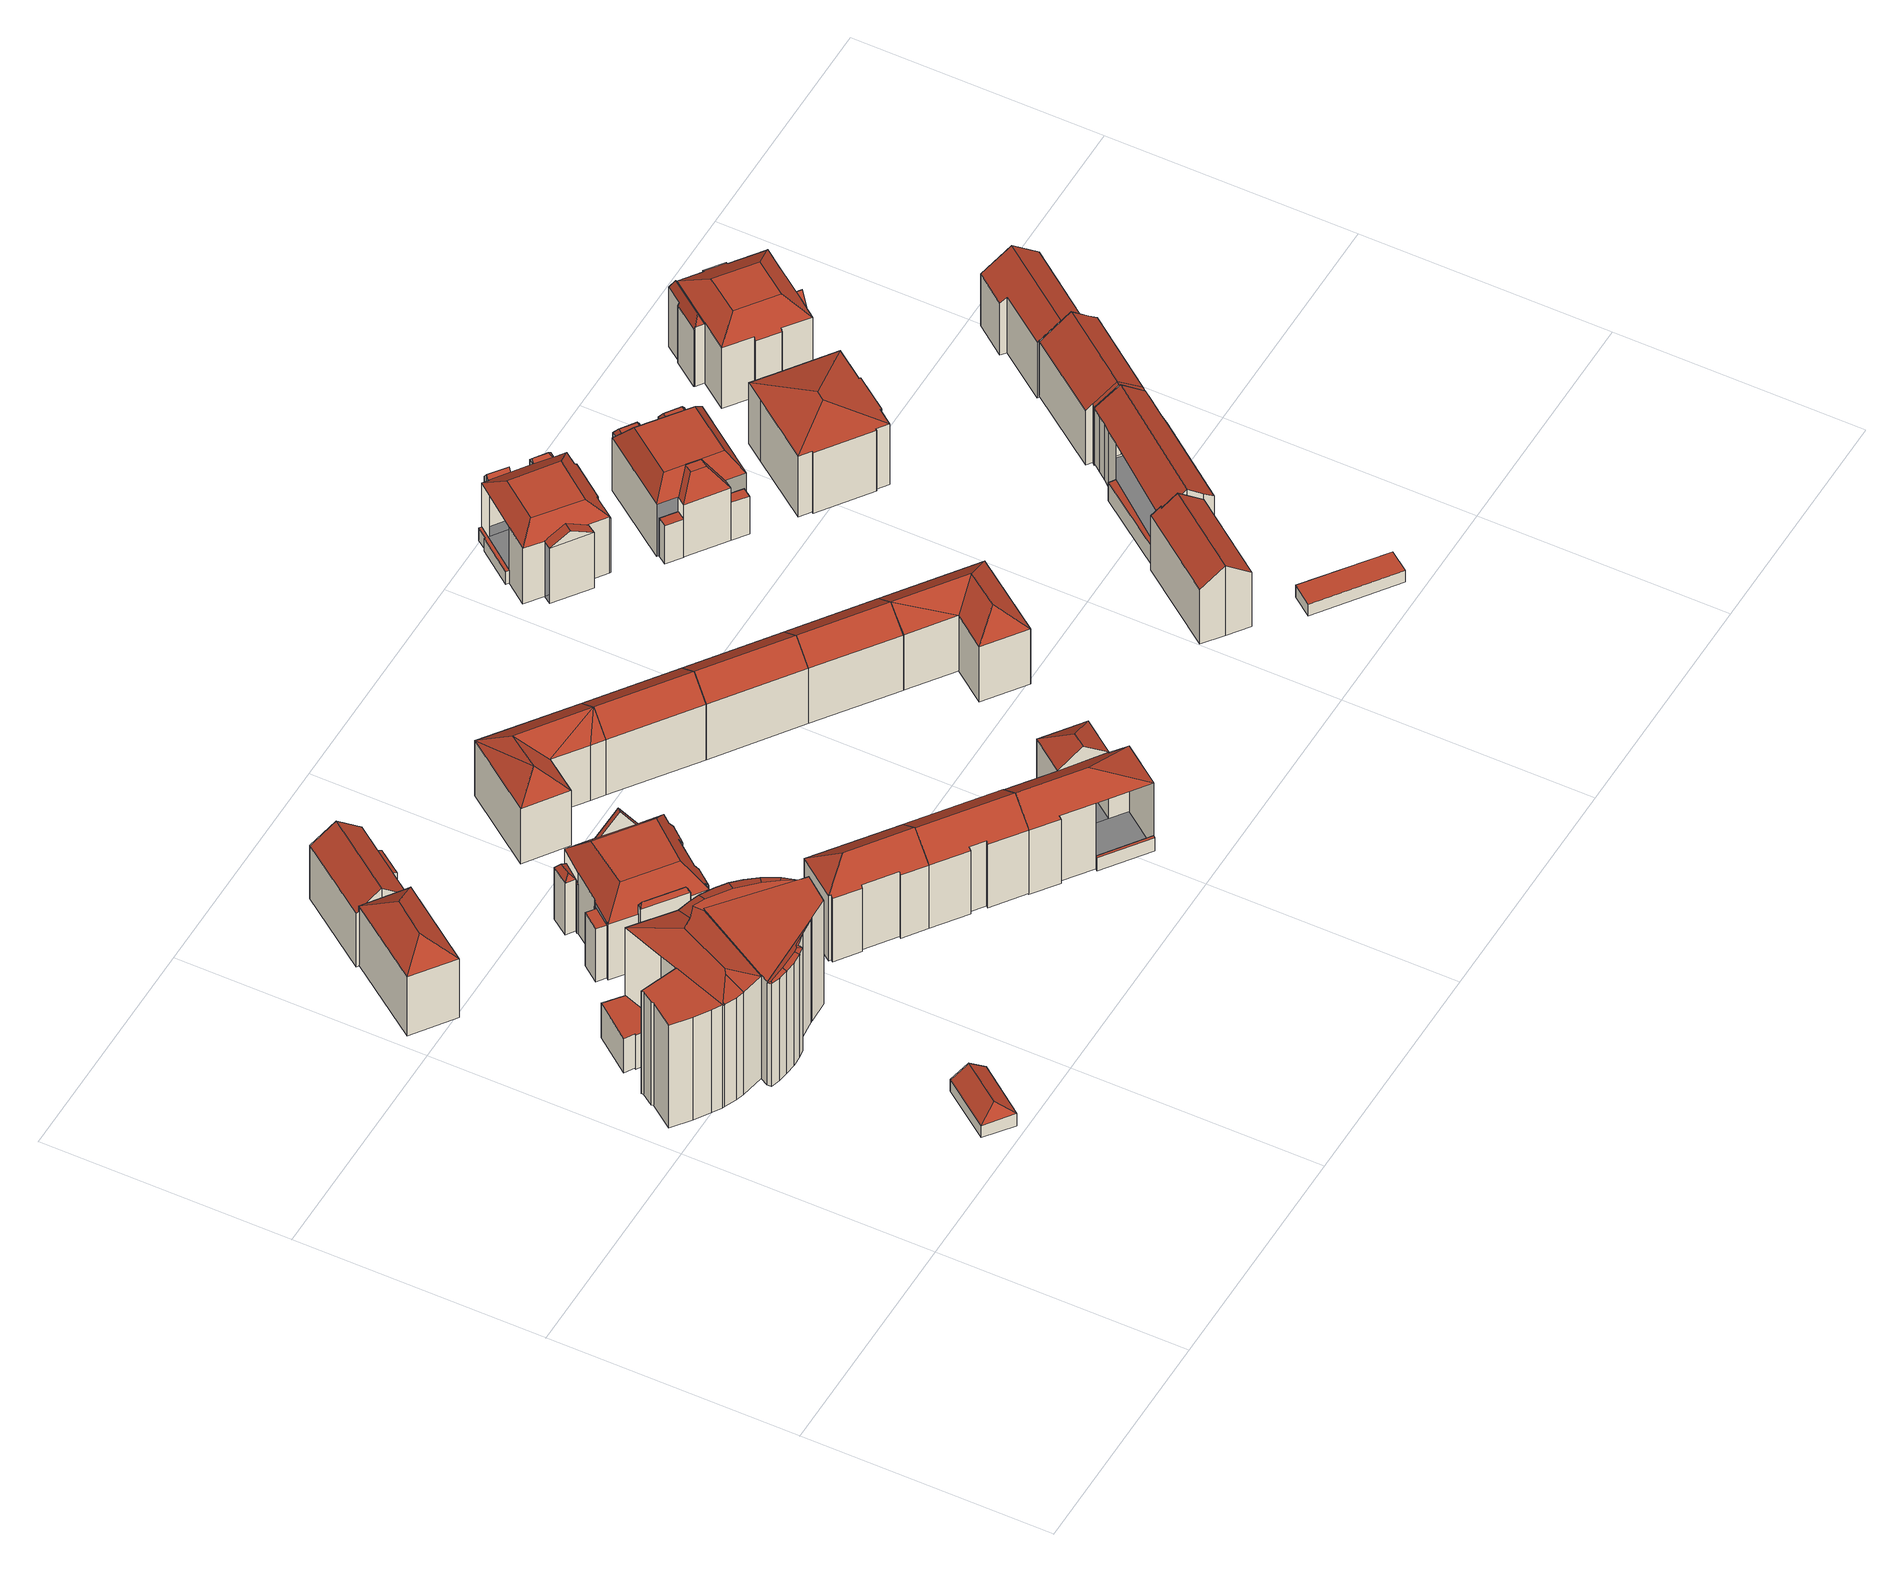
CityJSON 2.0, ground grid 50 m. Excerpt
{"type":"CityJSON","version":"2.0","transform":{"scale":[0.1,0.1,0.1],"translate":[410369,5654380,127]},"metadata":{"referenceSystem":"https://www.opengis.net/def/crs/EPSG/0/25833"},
"CityObjects":{
"building1":{"type":"Building","attributes":{"Dachtyp_tdc":"tdcHipAndGableRoof","Gemeindeschluessel":14612000,"Dachneigung":34.88,"QualitaetDacherkennung":60,"Geometrietyp2DReferenz":"3000","measuredHeight":5.39,"function":"31001_9998","roofType":"5000"},"geometry":[{"type":"Solid","lod":"2","boundaries":[[[[0,1,2,3]],[[1,4,5,2]],[[4,6,7,5]],[[6,0,3,7]],[[4,1,8]],[[0,6,9]],[[1,0,9,8]],[[6,4,8,9]],[[3,2,5,7]]]],"semantics":{"surfaces":[{"type":"WallSurface"},{"type":"RoofSurface"},{"type":"GroundSurface"}],"values":[[0,0,0,0,1,0,1,1,2]]}}]},
"building2":{"type":"Building","attributes":{"Gemeindeschluessel":14612000,"Geometrietyp2DReferenz":"3000","function":"31001_9998","roofType":"9999"},"children":["building2-1","building2-2","building2-3","building2-4","building2-5"]},
"building2-1":{"type":"BuildingPart","attributes":{"Dachtyp_tdc":"tdcPolyFlatRoof","Dachneigung":0,"QualitaetDacherkennung":77,"Geometrietyp2DReferenz":"3000","measuredHeight":8.55,"roofType":"1000"},"parents":["building2"],"geometry":[{"type":"MultiSurface","lod":"2","boundaries":[[[10,11,12,13]],[[14,15,16,17]],[[15,18,19,16]],[[18,20,21,19]],[[20,10,13,21]],[[20,18,15,14,11,10]],[[13,12,17,16,19,21]]],"semantics":{"surfaces":[{"type":"WallSurface"},{"type":"RoofSurface"},{"type":"GroundSurface"}],"values":[0,0,0,0,0,1,2]}}]},
"building2-2":{"type":"BuildingPart","attributes":{"Dachtyp_tdc":"tdcFreeFormRoof","Dachneigung":21.06,"QualitaetDacherkennung":38,"Geometrietyp2DReferenz":"3000","measuredHeight":26.1,"roofType":"5000"},"parents":["building2"],"geometry":[{"type":"MultiSurface","lod":"2","boundaries":[[[22,23,24,25]],[[23,26,27,24]],[[26,28,29,27]],[[28,30,31,29]],[[30,32,33,31]],[[32,34,35,33]],[[34,36,37,35]],[[36,38,39,37]],[[40,41,42,43]],[[41,22,25,42]],[[38,36,44]],[[36,34,32,45,44]],[[32,30,28,46,45]],[[28,26,47,46]],[[26,23,48,47]],[[23,22,41,48]],[[41,40,38,44,45,46,47,48]],[[25,24,27,29,31,33,35,37,39,43,42]]],"semantics":{"surfaces":[{"type":"WallSurface"},{"type":"RoofSurface"},{"type":"GroundSurface"}],"values":[0,0,0,0,0,0,0,0,0,0,1,1,1,1,1,1,1,2]}}]},
"building2-3":{"type":"BuildingPart","attributes":{"Dachtyp_tdc":"tdcFreeFormRoof","Dachneigung":18.11,"QualitaetDacherkennung":10,"Geometrietyp2DReferenz":"3000","measuredHeight":27.66,"roofType":"5000"},"parents":["building2"],"geometry":[{"type":"MultiSurface","lod":"2","boundaries":[[[49,50,51,52]],[[50,53,54,51]],[[53,55,56,54]],[[57,58,14,17,59]],[[60,61,62,12,11]],[[61,63,64,62]],[[63,65,66,64]],[[65,67,68,66]],[[67,69,70,68]],[[69,71,72,70]],[[71,73,74,72]],[[73,75,76,74]],[[75,77,78,76]],[[79,80,81,82]],[[80,49,52,81]],[[83,77,84,85,86,87,88]],[[77,75,84]],[[75,73,85,84]],[[73,71,69,86,85]],[[69,67,65,87,86]],[[65,63,61,89,88,87]],[[61,60,90,89]],[[60,58,57,55,91,92,93,90]],[[55,53,50,91]],[[50,49,80,92,91]],[[80,79,93,92]],[[79,83,88,89,90,93]],[[52,51,54,56,59,17,12,62,64,66,68,70,72,74,76,78,94,82,81]]],"semantics":{"surfaces":[{"type":"WallSurface"},{"type":"RoofSurface"},{"type":"GroundSurface"}],"values":[0,0,0,0,0,0,0,0,0,0,0,0,0,0,0,1,1,1,1,1,1,1,1,1,1,1,1,2]}}]},
"building2-4":{"type":"BuildingPart","attributes":{"Dachtyp_tdc":"tdcPolyFlatRoof","Dachneigung":0,"QualitaetDacherkennung":46,"Geometrietyp2DReferenz":"3000","measuredHeight":26.02,"roofType":"1000"},"parents":["building2"],"geometry":[{"type":"MultiSurface","lod":"2","boundaries":[[[95,96,97,98]],[[96,99,40,43,97]],[[100,101,79,82,39,38]],[[102,103,104,78,77]],[[98,97,43,39,82,94,78,104]],[[103,95,98,104]],[[103,102,105,101,100,99,96,95]]],"semantics":{"surfaces":[{"type":"WallSurface"},{"type":"GroundSurface"},{"type":"RoofSurface"}],"values":[0,0,0,0,1,0,2]}}]},
"building2-5":{"type":"BuildingPart","attributes":{"Dachtyp_tdc":"tdcPolyFlatRoof","Dachneigung":0,"QualitaetDacherkennung":44,"Geometrietyp2DReferenz":"3000","measuredHeight":25.89,"roofType":"1000"},"parents":["building2"],"geometry":[{"type":"MultiSurface","lod":"2","boundaries":[[[106,107,108,54,53]],[[107,109,110,108]],[[109,111,112,110]],[[111,113,114,112]],[[113,115,116,114]],[[115,117,118,116]],[[117,119,120,118]],[[119,121,57,59,120]],[[119,117,115,113,111,109,107,106,121]],[[59,56,54,108,110,112,114,116,118,120]]],"semantics":{"surfaces":[{"type":"WallSurface"},{"type":"RoofSurface"},{"type":"GroundSurface"}],"values":[0,0,0,0,0,0,0,0,1,2]}}]},
"building3":{"type":"Building","attributes":{"Dachtyp_tdc":"tdcHipRoof","Gemeindeschluessel":14612000,"Dachneigung":37.72,"QualitaetDacherkennung":83,"Geometrietyp2DReferenz":"3000","measuredHeight":18.64,"function":"31001_9998","roofType":"3200"},"geometry":[{"type":"Solid","lod":"2","boundaries":[[[[122,123,124,125]],[[123,126,127,124]],[[126,128,129,127]],[[128,130,131,129]],[[130,132,133,131]],[[132,122,125,133]],[[132,130,128,134]],[[123,122,135]],[[128,126,123,135,134]],[[122,132,134,135]],[[125,124,127,129,131,133]]]],"semantics":{"surfaces":[{"type":"WallSurface"},{"type":"RoofSurface"},{"type":"GroundSurface"}],"values":[[0,0,0,0,0,0,1,1,1,1,2]]}}]},
"building4":{"type":"Building","attributes":{"Gemeindeschluessel":14612000,"Geometrietyp2DReferenz":"3000","function":"31001_9998","roofType":"9999"},"children":["building4-1","building4-2"]},
"building4-1":{"type":"BuildingPart","attributes":{"Dachtyp_tdc":"tdcGableRoof","Dachneigung":37.63,"QualitaetDacherkennung":88,"Geometrietyp2DReferenz":"3000","measuredHeight":17.3,"roofType":"3100"},"parents":["building4"],"geometry":[{"type":"MultiSurface","lod":"2","boundaries":[[[136,137,138,139]],[[137,140,141,138]],[[140,142,143,141]],[[142,144,145,143]],[[144,146,147,145]],[[146,148,149,147]],[[148,150,151,149]],[[146,144,142,140,137,136]],[[136,152,153,150,148,146]],[[154,155,139,138,141,143,145,147,149,151]],[[153,152,155,154]],[[152,136,139,155]]],"semantics":{"surfaces":[{"type":"WallSurface"},{"type":"RoofSurface"},{"type":"GroundSurface"}],"values":[0,0,0,0,0,0,0,1,1,2,0,0]}}]},
"building4-2":{"type":"BuildingPart","attributes":{"Dachtyp_tdc":"tdcPolyFlatRoof","Dachneigung":31.37,"QualitaetDacherkennung":40,"Geometrietyp2DReferenz":"3000","measuredHeight":13.55,"roofType":"2100"},"parents":["building4"],"geometry":[{"type":"MultiSurface","lod":"2","boundaries":[[[156,153,154,157]],[[150,158,159,151]],[[158,156,157,159]],[[158,150,153,156]],[[157,154,151,159]]],"semantics":{"surfaces":[{"type":"WallSurface"},{"type":"RoofSurface"},{"type":"GroundSurface"}],"values":[0,0,0,1,2]}}]},
"building5":{"type":"Building","attributes":{"Dachtyp_tdc":"tdcFreeFormRoof","Gemeindeschluessel":14612000,"Dachneigung":10.08,"QualitaetDacherkennung":24,"Geometrietyp2DReferenz":"3000","measuredHeight":4.26,"function":"31001_9998","roofType":"5000"},"geometry":[{"type":"Solid","lod":"2","boundaries":[[[[160,161,162,163]],[[161,164,165,162]],[[164,166,167,165]],[[166,168,169,167]],[[168,170,171,169]],[[170,172,173,171]],[[174,175,176,177,178,179,180,181,182,172,170,168,166,164,161,160]],[[178,183,184,185,186,187,188,189,190,191,192,193,194,179]],[[194,180,179]],[[177,183,178]],[[173,195,196,197,198,199,200,201,202,203,204,205,206,207,208,209,210,211,212,213,163,162,165,167,169,171]],[[172,182,195,173]],[[182,181,196,195]],[[181,180,197,196]],[[180,194,198,197]],[[194,193,199,198]],[[193,192,200,199]],[[192,191,201,200]],[[191,190,202,201]],[[190,189,203,202]],[[189,188,204,203]],[[188,187,205,204]],[[187,186,206,205]],[[186,185,207,206]],[[185,184,208,207]],[[184,183,209,208]],[[183,177,210,209]],[[177,176,211,210]],[[176,175,212,211]],[[175,174,213,212]],[[174,160,163,213]]]],"semantics":{"surfaces":[{"type":"WallSurface"},{"type":"RoofSurface"},{"type":"GroundSurface"}],"values":[[0,0,0,0,0,0,1,1,0,0,2,0,0,0,0,0,0,0,0,0,0,0,0,0,0,0,0,0,0,0,0]]}}]},
"building6":{"type":"Building","attributes":{"Gemeindeschluessel":14612000,"Geometrietyp2DReferenz":"3000","function":"31001_9998","roofType":"9999"},"children":["building6-1","building6-2","building6-3","building6-4","building6-5"]},
"building6-1":{"type":"BuildingPart","attributes":{"Dachtyp_tdc":"tdcFreeFormRoof","Dachneigung":47.58,"QualitaetDacherkennung":14,"Geometrietyp2DReferenz":"3000","measuredHeight":14.13,"roofType":"5000"},"parents":["building6"],"geometry":[{"type":"MultiSurface","lod":"2","boundaries":[[[214,215,216,217]],[[215,218,219,216]],[[218,220,221,219]],[[220,222,223,221]],[[222,224,225,223]],[[224,226,227,225]],[[228,214,217,229]],[[222,220,230]],[[231,226,224,222]],[[220,218,232,230]],[[218,215,232]],[[215,214,228,233]],[[215,233,231,222,230,232]],[[217,216,219,221,223,225,227,234,235,229]]],"semantics":{"surfaces":[{"type":"WallSurface"},{"type":"RoofSurface"},{"type":"GroundSurface"}],"values":[0,0,0,0,0,0,0,1,1,1,1,1,1,2]}}]},
"building6-2":{"type":"BuildingPart","attributes":{"Dachtyp_tdc":"tdcCutTentRoof","Dachneigung":0.814,"QualitaetDacherkennung":35,"Geometrietyp2DReferenz":"3000","measuredHeight":19.84,"roofType":"9999"},"parents":["building6"],"geometry":[{"type":"MultiSurface","lod":"2","boundaries":[[[236,237,238,239,240]],[[237,241,228,229,238]],[[242,243,244,245,227,226]],[[246,247,248,249,250]],[[247,251,252,248]],[[251,253,254,252]],[[253,255,256,254]],[[255,257,258,256]],[[257,259,260,258]],[[259,261,262,260]],[[261,263,264,262]],[[263,265,266,264]],[[265,267,268,266]],[[267,269,270,268]],[[271,272,273,274]],[[272,275,276,273]],[[275,277,276]],[[247,246,278,279,243,242,280,281]],[[267,265,263,261,259,257,255,253,251,247,281,282]],[[272,271,269,267,282,283]],[[242,241,237,236,275,272,283,280]],[[283,282,281,280]],[[239,238,229,235,234,227,245,249,248,252,254,256,258,260,262,264,266,268,270,274,273,276]]],"semantics":{"surfaces":[{"type":"WallSurface"},{"type":"RoofSurface"},{"type":"GroundSurface"}],"values":[0,0,0,0,0,0,0,0,0,0,0,0,0,0,0,0,0,1,1,1,1,1,2]}}]},
"building6-3":{"type":"BuildingPart","attributes":{"Dachtyp_tdc":"tdcFreeFormRoof","Dachneigung":62.95,"QualitaetDacherkennung":16,"Geometrietyp2DReferenz":"3000","measuredHeight":17.43,"roofType":"5000"},"parents":["building6"],"geometry":[{"type":"MultiSurface","lod":"2","boundaries":[[[284,285,286,270,269]],[[285,287,288,286]],[[287,289,271,274,288]],[[290,289,287]],[[291,290,287,285]],[[291,285,284]],[[290,291,284,289]],[[270,286,288,274]]],"semantics":{"surfaces":[{"type":"WallSurface"},{"type":"RoofSurface"},{"type":"GroundSurface"}],"values":[0,0,0,1,1,1,1,2]}}]},
"building6-4":{"type":"BuildingPart","attributes":{"Dachtyp_tdc":"tdcGableRoof","Dachneigung":50.86,"QualitaetDacherkennung":21,"Geometrietyp2DReferenz":"3000","measuredHeight":20.37,"roofType":"3100"},"parents":["building6"],"geometry":[{"type":"MultiSurface","lod":"2","boundaries":[[[244,292,293,245]],[[292,294,295,293]],[[294,250,249,295]],[[294,292,296]],[[292,244,279,297,296]],[[250,294,296,297,278]],[[245,293,295,249]]],"semantics":{"surfaces":[{"type":"WallSurface"},{"type":"RoofSurface"},{"type":"GroundSurface"}],"values":[0,0,0,0,1,1,2]}}]},
"building6-5":{"type":"BuildingPart","attributes":{"Dachtyp_tdc":"tdcPolyFlatRoof","Dachneigung":0,"QualitaetDacherkennung":19,"Geometrietyp2DReferenz":"3000","measuredHeight":13.32,"roofType":"1000"},"parents":["building6"],"geometry":[{"type":"MultiSurface","lod":"2","boundaries":[[[298,240,239,299]],[[277,300,301,276]],[[300,302,303,301]],[[300,277,240,298,304,302]],[[303,305,299,239,276,301]],[[302,304,305,303]],[[304,298,299,305]]],"semantics":{"surfaces":[{"type":"WallSurface"},{"type":"RoofSurface"},{"type":"GroundSurface"}],"values":[0,0,0,1,2,0,0]}}]},
"building7":{"type":"Building","attributes":{"Dachtyp_tdc":"tdcHipAndGableRoof","Gemeindeschluessel":14612000,"Dachneigung":37.41,"QualitaetDacherkennung":85,"Geometrietyp2DReferenz":"3000","measuredHeight":20.22,"function":"31001_9998","roofType":"5000"},"geometry":[{"type":"Solid","lod":"2","boundaries":[[[[306,307,308,309]],[[307,310,311,308]],[[312,306,309,313]],[[314,315,316]],[[315,317,318,319,320,321,322,310,307,306,316]],[[306,312,323,314,316]],[[309,308,311,324,325,326,327,328,329,330,331,332,313]],[[321,320,326,325]],[[320,319,327,326]],[[319,318,328,327]],[[318,317,329,328]],[[317,315,330,329]],[[315,314,331,330]],[[314,323,332,331]],[[323,312,313,332]],[[310,322,324,311]],[[322,321,325,324]]]],"semantics":{"surfaces":[{"type":"WallSurface"},{"type":"RoofSurface"},{"type":"GroundSurface"}],"values":[[0,0,0,1,1,1,2,0,0,0,0,0,0,0,0,0,0]]}}]},
"building8":{"type":"Building","attributes":{"Gemeindeschluessel":14612000,"Geometrietyp2DReferenz":"3000","function":"31001_9998","roofType":"9999"},"children":["building8-1","building8-2"]},
"building8-1":{"type":"BuildingPart","attributes":{"Dachtyp_tdc":"tdcGableRoof","Dachneigung":37.98,"QualitaetDacherkennung":86,"Geometrietyp2DReferenz":"3000","measuredHeight":20.25,"roofType":"3100"},"parents":["building8"],"geometry":[{"type":"MultiSurface","lod":"2","boundaries":[[[333,334,335,336]],[[334,337,338,335]],[[337,339,340,338]],[[339,310,311,340]],[[310,307,308,311]],[[307,341,342,308]],[[341,312,313,342]],[[312,343,313]],[[344,345,346,347,348]],[[345,344,347,346]],[[344,349,350,347]],[[349,351,352,350]],[[351,353,354,352]],[[353,333,336,354]],[[349,344,345,344,312,341]],[[341,307,310,339,337,334,333,353,351,349]],[[336,335,338,340,311,308,342,313,347,346,347,350,352,354]]],"semantics":{"surfaces":[{"type":"WallSurface"},{"type":"RoofSurface"},{"type":"GroundSurface"}],"values":[0,0,0,0,0,0,0,0,0,0,0,0,0,0,1,1,2]}}]},
"building8-2":{"type":"BuildingPart","attributes":{"Dachtyp_tdc":"tdcPolyFlatRoof","Dachneigung":0,"QualitaetDacherkennung":54,"Geometrietyp2DReferenz":"3000","measuredHeight":3.07,"roofType":"1000"},"parents":["building8"],"geometry":[{"type":"MultiSurface","lod":"2","boundaries":[[[355,356,357,358]],[[356,359,346,357]],[[359,348,347,346]],[[343,360,332,313]],[[360,361,362,332]],[[361,355,358,362]],[[361,360,343,348,359,356,355]],[[358,357,346,347,313,332,362]]],"semantics":{"surfaces":[{"type":"WallSurface"},{"type":"RoofSurface"},{"type":"GroundSurface"}],"values":[0,0,0,0,0,0,1,2]}}]},
"building9":{"type":"Building","attributes":{"Dachtyp_tdc":"tdcFreeFormRoof","Gemeindeschluessel":14612000,"Dachneigung":37.28,"QualitaetDacherkennung":86,"Geometrietyp2DReferenz":"3000","measuredHeight":17.65,"function":"31001_9998","roofType":"5000"},"geometry":[{"type":"Solid","lod":"2","boundaries":[[[[363,364,365,366]],[[364,367,368,365]],[[367,369,370,368]],[[369,371,372,370]],[[371,373,374,372]],[[373,375,376,374]],[[375,363,366,376]],[[377,373,371]],[[377,375,373]],[[375,377,378]],[[377,371,369]],[[378,377,369,367]],[[378,379,363,375]],[[366,365,368,370,372,374,376]],[[367,379,378]],[[379,367,364]],[[379,364,363]]]],"semantics":{"surfaces":[{"type":"WallSurface"},{"type":"RoofSurface"},{"type":"GroundSurface"}],"values":[[0,0,0,0,0,0,0,1,1,1,0,1,1,2,1,1,1]]}}]},
"building10":{"type":"Building","attributes":{"Gemeindeschluessel":14612000,"Geometrietyp2DReferenz":"3000","function":"31001_9998","roofType":"9999"},"children":["building10-1","building10-2","building10-3"]},
"building10-1":{"type":"BuildingPart","attributes":{"Dachtyp_tdc":"tdcHipAndGableRoof","Dachneigung":36.89,"QualitaetDacherkennung":83,"Geometrietyp2DReferenz":"3000","measuredHeight":20.36,"roofType":"5000"},"parents":["building10"],"geometry":[{"type":"MultiSurface","lod":"2","boundaries":[[[380,381,382,383]],[[380,384,385,381]],[[384,386,387,388,385]],[[384,380,389]],[[383,386,390]],[[380,383,390,389]],[[386,384,389,390]],[[382,381,385,388]]],"semantics":{"surfaces":[{"type":"WallSurface"},{"type":"RoofSurface"},{"type":"GroundSurface"}],"values":[0,0,0,1,0,1,1,2]}}]},
"building10-2":{"type":"BuildingPart","attributes":{"Dachtyp_tdc":"tdcHipAndGableRoof","Dachneigung":37.77,"QualitaetDacherkennung":60,"Geometrietyp2DReferenz":"3000","measuredHeight":20.46,"roofType":"5000"},"parents":["building10"],"geometry":[{"type":"MultiSurface","lod":"2","boundaries":[[[391,353,392,393]],[[353,351,394,392]],[[351,395,396,394]],[[395,344,397,396]],[[344,398,399,397]],[[398,383,382,399]],[[387,400,401,388]],[[400,402,403,404,401]],[[405,406,407,408,409]],[[406,391,393,407]],[[402,400,410]],[[400,387,383,398,344,395,410]],[[393,392,394,396,397,399,382,388,401,404,408,407]],[[395,351,353,391,406,405,402,410]]],"semantics":{"surfaces":[{"type":"WallSurface"},{"type":"RoofSurface"},{"type":"GroundSurface"}],"values":[0,0,0,0,0,0,0,0,0,0,1,1,2,1]}}]},
"building10-3":{"type":"BuildingPart","attributes":{"Dachtyp_tdc":"tdcPolyFlatRoof","Dachneigung":0,"QualitaetDacherkennung":0,"Geometrietyp2DReferenz":"3000","measuredHeight":3.29,"roofType":"9999"},"parents":["building10"],"geometry":[{"type":"MultiSurface","lod":"2","boundaries":[[[409,411,412,403]],[[403,412,413,404]],[[412,411,414,413]],[[411,409,408,414]],[[404,413,414,408]],[[404,408,409,403]]],"semantics":{"surfaces":[{"type":"RoofSurface"},{"type":"WallSurface"},{"type":"GroundSurface"},{"type":"ClosureSurface","isClosure":"1","QuelleClosure":"LoD1Solid"}],"values":[0,1,1,1,2,3]}}]},
"building11":{"type":"Building","attributes":{"Dachtyp_tdc":"tdcGableRoof","Gemeindeschluessel":14612000,"Dachneigung":37.36,"QualitaetDacherkennung":83,"Geometrietyp2DReferenz":"3000","measuredHeight":17.67,"function":"31001_9998","roofType":"3100"},"geometry":[{"type":"Solid","lod":"2","boundaries":[[[[369,415,416,370]],[[415,417,418,416]],[[417,371,372,418]],[[371,369,370,372]],[[417,415,419]],[[369,371,377]],[[415,369,377,419]],[[371,417,419,377]],[[370,416,418,372]]]],"semantics":{"surfaces":[{"type":"WallSurface"},{"type":"RoofSurface"},{"type":"GroundSurface"}],"values":[[0,0,0,0,0,0,1,1,2]]}}]},
"building12":{"type":"Building","attributes":{"Dachtyp_tdc":"tdcGableRoof","Gemeindeschluessel":14612000,"Dachneigung":37.26,"QualitaetDacherkennung":85,"Geometrietyp2DReferenz":"3000","measuredHeight":17.67,"function":"31001_9998","roofType":"3100"},"geometry":[{"type":"Solid","lod":"2","boundaries":[[[[415,420,421,416]],[[420,422,423,421]],[[422,417,418,423]],[[417,415,416,418]],[[422,420,424]],[[415,417,419]],[[420,415,419,424]],[[417,422,424,419]],[[416,421,423,418]]]],"semantics":{"surfaces":[{"type":"WallSurface"},{"type":"RoofSurface"},{"type":"GroundSurface"}],"values":[[0,0,0,0,0,0,1,1,2]]}}]},
"building13":{"type":"Building","attributes":{"Dachtyp_tdc":"tdcGableRoof","Gemeindeschluessel":14612000,"Dachneigung":37.33,"QualitaetDacherkennung":88,"Geometrietyp2DReferenz":"3000","measuredHeight":17.63,"function":"31001_9998","roofType":"3100"},"geometry":[{"type":"Solid","lod":"2","boundaries":[[[[420,425,426,421]],[[425,427,428,426]],[[427,422,423,428]],[[422,420,421,423]],[[427,425,429]],[[420,422,424]],[[425,420,424,429]],[[422,427,429,424]],[[421,426,428,423]]]],"semantics":{"surfaces":[{"type":"WallSurface"},{"type":"RoofSurface"},{"type":"GroundSurface"}],"values":[[0,0,0,0,0,0,1,1,2]]}}]},
"building14":{"type":"Building","attributes":{"Dachtyp_tdc":"tdcFreeFormRoof","Gemeindeschluessel":14612000,"Dachneigung":37.17,"QualitaetDacherkennung":87,"Geometrietyp2DReferenz":"3000","measuredHeight":17.66,"function":"31001_9998","roofType":"5000"},"geometry":[{"type":"Solid","lod":"2","boundaries":[[[[430,431,432,433]],[[431,434,435,432]],[[434,427,428,435]],[[427,425,426,428]],[[425,436,437,426]],[[436,438,439,437]],[[438,430,433,439]],[[440,441,438,436]],[[429,442,440,436,425]],[[429,425,427]],[[429,431,442]],[[429,434,431]],[[434,429,427]],[[441,440,442,431,430]],[[441,430,438]],[[433,432,435,428,426,437,439]]]],"semantics":{"surfaces":[{"type":"WallSurface"},{"type":"RoofSurface"},{"type":"GroundSurface"}],"values":[[0,0,0,0,0,0,0,1,1,0,1,1,1,1,1,2]]}}]},
"building15":{"type":"Building","attributes":{"Gemeindeschluessel":14612000,"Geometrietyp2DReferenz":"3000","function":"31001_9998","roofType":"9999"},"children":["building15-1","building15-2","building15-3","building15-4","building15-5"]},
"building15-1":{"type":"BuildingPart","attributes":{"Dachtyp_tdc":"tdcFreeFormRoof","Dachneigung":51.34,"QualitaetDacherkennung":10,"Geometrietyp2DReferenz":"3000","measuredHeight":14.59,"roofType":"5000"},"parents":["building15"],"geometry":[{"type":"MultiSurface","lod":"2","boundaries":[[[443,444,445,446]],[[444,447,448,445]],[[447,449,450,448]],[[451,449,447]],[[452,451,447,444]],[[452,444,443]],[[451,452,443,449]],[[446,445,448,450]]],"semantics":{"surfaces":[{"type":"WallSurface"},{"type":"RoofSurface"},{"type":"GroundSurface"}],"values":[0,0,0,1,1,0,1,2]}}]},
"building15-2":{"type":"BuildingPart","attributes":{"Dachtyp_tdc":"tdcPolyFlatRoof","Dachneigung":0,"QualitaetDacherkennung":0,"Geometrietyp2DReferenz":"3000","measuredHeight":3.07,"roofType":"9999"},"parents":["building15"],"geometry":[{"type":"MultiSurface","lod":"2","boundaries":[[[453,454,455,456,457,458]],[[458,457,459,460]],[[457,456,461,459]],[[456,455,462,461]],[[455,454,463,462]],[[453,458,460,464]],[[460,459,461,462,463,464]],[[464,463,454,453]]],"semantics":{"surfaces":[{"type":"RoofSurface"},{"type":"WallSurface"},{"type":"GroundSurface"},{"type":"ClosureSurface","isClosure":"1","QuelleClosure":"LoD1Solid"}],"values":[0,1,1,1,1,1,2,3]}}]},
"building15-3":{"type":"BuildingPart","attributes":{"Dachtyp_tdc":"tdcFreeFormRoof","Dachneigung":54.46,"QualitaetDacherkennung":13,"Geometrietyp2DReferenz":"3000","measuredHeight":14.56,"roofType":"5000"},"parents":["building15"],"geometry":[{"type":"MultiSurface","lod":"2","boundaries":[[[465,466,467,468]],[[466,469,470,467]],[[469,471,472,470]],[[471,473,474,472]],[[473,475,476,474]],[[475,477,446,476]],[[473,471,469,466]],[[466,465,477,475,473]],[[468,467,470,472,474,476,446]]],"semantics":{"surfaces":[{"type":"WallSurface"},{"type":"RoofSurface"},{"type":"GroundSurface"}],"values":[0,0,0,0,0,0,1,1,2]}}]},
"building15-4":{"type":"BuildingPart","attributes":{"Dachtyp_tdc":"tdcCutTentRoof","Dachneigung":0.566,"QualitaetDacherkennung":48,"Geometrietyp2DReferenz":"3000","measuredHeight":17.01,"roofType":"9999"},"parents":["building15"],"geometry":[{"type":"MultiSurface","lod":"2","boundaries":[[[478,479,480,481]],[[478,482,453,464,479]],[[483,463,454]],[[483,484,468,463]],[[484,465,468]],[[485,450,449]],[[485,486,487,450]],[[486,488,489,487]],[[488,490,491,489]],[[490,492,493,491]],[[492,494,495,493]],[[494,496,497,495]],[[496,498,499,497]],[[498,500,501,499]],[[500,502,501]],[[483,482,478,503,504]],[[486,485,505,484,483,504,506]],[[498,496,494,492,490,488,486,506,507]],[[478,481,508,509,510,500,498,507,503]],[[507,506,504,503]],[[511,480,479,464,463,468,446,450,487,489,491,493,495,497,499,501]]],"semantics":{"surfaces":[{"type":"WallSurface"},{"type":"RoofSurface"},{"type":"GroundSurface"}],"values":[0,0,0,0,0,0,0,0,0,0,0,0,0,0,0,1,1,1,1,1,2]}}]},
"building15-5":{"type":"BuildingPart","attributes":{"Dachtyp_tdc":"tdcGableRoof","Dachneigung":29.34,"QualitaetDacherkennung":16,"Geometrietyp2DReferenz":"3000","measuredHeight":16.49,"roofType":"3100"},"parents":["building15"],"geometry":[{"type":"MultiSurface","lod":"2","boundaries":[[[502,512,513,501]],[[512,514,515,513]],[[514,512,516]],[[512,502,510,517,516]],[[518,481,514,516,517,509]],[[501,513,515,480,511]]],"semantics":{"surfaces":[{"type":"WallSurface"},{"type":"RoofSurface"},{"type":"GroundSurface"}],"values":[0,0,0,1,1,2]}}]},
"building16":{"type":"Building","attributes":{"Dachtyp_tdc":"tdcGableRoof","Gemeindeschluessel":14612000,"Dachneigung":37.25,"QualitaetDacherkennung":86,"Geometrietyp2DReferenz":"3000","measuredHeight":17.51,"function":"31001_9998","roofType":"3100"},"geometry":[{"type":"Solid","lod":"2","boundaries":[[[[519,520,521,522]],[[520,523,524,521]],[[523,525,526,524]],[[525,527,528,526]],[[527,529,530,528]],[[529,531,532,530]],[[531,533,534,532]],[[533,535,536,534]],[[535,519,522,536]],[[531,529,527,525]],[[525,523,520,519,535,533,531]],[[522,521,524,526,528,530,532,534,536]]]],"semantics":{"surfaces":[{"type":"WallSurface"},{"type":"RoofSurface"},{"type":"GroundSurface"}],"values":[[0,0,0,0,0,0,0,0,0,1,1,2]]}}]},
"building17":{"type":"Building","attributes":{"name":"Thomas von Aquin zu Dresden","Gemeindeschluessel":14612000,"QualitaetDacherkennung":100,"Geometrietyp2DReferenz":"3000","function":"31001_3041","roofType":"9999"},"children":["building17-1","building17-2","building17-3","building17-4","building17-5","building17-6"]},
"building17-1":{"type":"BuildingPart","attributes":{"Dachtyp_tdc":"tdcCutHipRoof","Dachneigung":0,"QualitaetDacherkennung":100,"Geometrietyp2DReferenz":"3000","measuredHeight":17.31,"roofType":"9999"},"parents":["building17"],"geometry":[{"type":"MultiSurface","lod":"2","boundaries":[[[537,538,539,540]],[[541,542,543,544]],[[537,542,545,546]],[[538,537,546,547]],[[541,548,549,538,547,550]],[[542,541,550,545]],[[550,547,546,545]],[[543,551,552,540,539,553,554,544]]],"semantics":{"surfaces":[{"type":"WallSurface"},{"type":"RoofSurface"},{"type":"GroundSurface"}],"values":[0,0,1,1,1,1,1,2]}}]},
"building17-2":{"type":"BuildingPart","attributes":{"Dachtyp_tdc":"tdcCutGableHipRoof","Dachneigung":62.16,"QualitaetDacherkennung":100,"Geometrietyp2DReferenz":"3000","measuredHeight":13.31,"roofType":"9999"},"parents":["building17"],"geometry":[{"type":"Solid","lod":"2","boundaries":[[[[555,556,557,558]],[[556,559,560,557]],[[559,561,562,560]],[[561,555,558,562]],[[556,555,549,563]],[[559,556,563,564]],[[561,559,564,548]],[[555,561,548,549]],[[564,563,549,548]],[[558,557,560,562]]]],"semantics":{"surfaces":[{"type":"WallSurface"},{"type":"RoofSurface"},{"type":"GroundSurface"}],"values":[[0,0,0,0,1,1,1,0,1,2]]}}]},
"building17-3":{"type":"BuildingPart","attributes":{"Dachtyp_tdc":"tdcCutGableHipRoof","Dachneigung":53.04,"QualitaetDacherkennung":100,"Geometrietyp2DReferenz":"3000","measuredHeight":17.3,"roofType":"9999"},"parents":["building17"],"geometry":[{"type":"MultiSurface","lod":"2","boundaries":[[[565,566,567,568]],[[569,565,568,570]],[[571,569,570,572]],[[568,567,572,570]],[[573,574,575,551]],[[566,565,576,575,574,577]],[[569,571,578,573,551,579]],[[566,571,572,567]]],"semantics":{"surfaces":[{"type":"RoofSurface"},{"type":"WallSurface"},{"type":"GroundSurface"}],"values":[0,0,1,0,2,1,1,0]}}]},
"building17-4":{"type":"BuildingPart","attributes":{"Dachtyp_tdc":"tdcLeanToRoof","Dachneigung":0,"QualitaetDacherkennung":100,"Geometrietyp2DReferenz":"3000","measuredHeight":9.57,"roofType":"2100"},"parents":["building17"],"geometry":[{"type":"MultiSurface","lod":"2","boundaries":[[[576,580,581,582,575]],[[580,583,584,581]],[[583,579,551,585,584]],[[579,583,580,576]],[[582,581,584,585]]],"semantics":{"surfaces":[{"type":"WallSurface"},{"type":"RoofSurface"},{"type":"GroundSurface"}],"values":[0,0,0,1,2]}}]},
"building17-5":{"type":"BuildingPart","attributes":{"Dachtyp_tdc":"tdcLeanToRoof","Dachneigung":0,"QualitaetDacherkennung":100,"Geometrietyp2DReferenz":"3000","measuredHeight":9.53,"roofType":"2100"},"parents":["building17"],"geometry":[{"type":"MultiSurface","lod":"2","boundaries":[[[586,577,574,587]],[[578,588,589,573]],[[588,586,587,589]],[[588,578,577,586]],[[587,574,573,589]]],"semantics":{"surfaces":[{"type":"WallSurface"},{"type":"RoofSurface"},{"type":"GroundSurface"}],"values":[0,0,0,1,2]}}]},
"building17-6":{"type":"BuildingPart","attributes":{"Dachtyp_tdc":"tdcCutGableHipRoof","Dachneigung":62.17,"QualitaetDacherkennung":100,"Geometrietyp2DReferenz":"3000","measuredHeight":13.35,"roofType":"9999"},"parents":["building17"],"geometry":[{"type":"Solid","lod":"2","boundaries":[[[[590,591,592,593]],[[591,594,595,592]],[[594,596,597,595]],[[596,590,593,597]],[[591,590,598,599]],[[594,591,599,600]],[[596,594,600,601]],[[590,596,601,598]],[[600,599,598,601]],[[593,592,595,597]]]],"semantics":{"surfaces":[{"type":"WallSurface"},{"type":"RoofSurface"},{"type":"GroundSurface"}],"values":[[0,0,0,0,1,1,1,0,1,2]]}}]},
"building18":{"type":"Building","attributes":{"Dachtyp_tdc":"tdcPolyFlatRoof","Gemeindeschluessel":14612000,"Dachneigung":0,"QualitaetDacherkennung":0,"Geometrietyp2DReferenz":"3000","BezugspunktDach":"2000","measuredHeight":3,"function":"31001_9998"},"geometry":[{"type":"MultiSurface","lod":"2","boundaries":[[[602,603,604,605]],[[605,604,606,607]],[[604,603,608,606]],[[603,602,609,608]],[[602,605,607,609]],[[607,606,608,609]]],"semantics":{"surfaces":[{"type":"RoofSurface"},{"type":"WallSurface"},{"type":"GroundSurface"}],"values":[0,1,1,1,1,2]}}]},
"building19":{"type":"Building","attributes":{"Dachtyp_tdc":"tdcHipRoof","Gemeindeschluessel":14612000,"Dachneigung":15.11,"QualitaetDacherkennung":78,"Geometrietyp2DReferenz":"3000","measuredHeight":17.69,"function":"31001_9998","roofType":"3200"},"geometry":[{"type":"Solid","lod":"2","boundaries":[[[[610,611,612,613]],[[611,614,615,612]],[[614,616,617,615]],[[616,618,619,617]],[[618,620,621,619]],[[620,622,623,621]],[[622,624,625,623]],[[624,626,627,625]],[[626,628,629,627]],[[628,630,631,629]],[[630,632,633,631]],[[632,634,635,633]],[[634,636,637,635]],[[636,610,613,637]],[[632,630,628,626,624,622,638]],[[611,610,636,639]],[[622,620,618,616,614,611,639,638]],[[636,634,632,638,639]],[[613,612,615,617,619,621,623,625,627,629,631,633,635,637]]]],"semantics":{"surfaces":[{"type":"WallSurface"},{"type":"RoofSurface"},{"type":"GroundSurface"}],"values":[[0,0,0,0,0,0,0,0,0,0,0,0,0,0,1,1,1,1,2]]}}]},
"building20":{"type":"Building","attributes":{"Gemeindeschluessel":14612000,"Geometrietyp2DReferenz":"3000","function":"31001_9998","roofType":"9999"},"children":["building20-1","building20-2"]},
"building20-1":{"type":"BuildingPart","attributes":{"Dachtyp_tdc":"tdcGableRoof","Dachneigung":37.09,"QualitaetDacherkennung":85,"Geometrietyp2DReferenz":"3000","measuredHeight":17.72,"roofType":"3100"},"parents":["building20"],"geometry":[{"type":"MultiSurface","lod":"2","boundaries":[[[640,641,642,643,644]],[[641,645,646,642]],[[645,647,648,646]],[[647,649,650,648]],[[649,651,652,650]],[[651,653,654,652]],[[653,655,656,654]],[[655,657,658,656]],[[657,659,660,658]],[[659,661,662,660]],[[661,663,664,662]],[[663,665,666,664]],[[665,667,668,666]],[[667,669,670,668]],[[669,671,672,670]],[[671,673,674,675,672]],[[667,665,663,661,659,657,655,653,651]],[[651,649,647,645,641,640,673,671,669,667]],[[675,643,642,646,648,650,652,654,656,658,660,662,664,666,668,670,672]]],"semantics":{"surfaces":[{"type":"WallSurface"},{"type":"RoofSurface"},{"type":"GroundSurface"}],"values":[0,0,0,0,0,0,0,0,0,0,0,0,0,0,0,0,1,1,2]}}]},
"building20-2":{"type":"BuildingPart","attributes":{"Dachtyp_tdc":"tdcPolyFlatRoof","Dachneigung":3.79,"QualitaetDacherkennung":54,"Geometrietyp2DReferenz":"3000","measuredHeight":4.62,"roofType":"2100"},"parents":["building20"],"geometry":[{"type":"MultiSurface","lod":"2","boundaries":[[[676,644,643,677]],[[674,678,679,675]],[[678,676,677,679]],[[678,674,644,676]],[[677,643,675,679]]],"semantics":{"surfaces":[{"type":"WallSurface"},{"type":"RoofSurface"},{"type":"GroundSurface"}],"values":[0,0,0,1,2]}}]},
"building21":{"type":"Building","attributes":{"Gemeindeschluessel":14612000,"Geometrietyp2DReferenz":"3000","function":"31001_9998","roofType":"9999"},"children":["building21-1","building21-2"]},
"building21-1":{"type":"BuildingPart","attributes":{"Dachtyp_tdc":"tdcGableRoof","Dachneigung":37.29,"QualitaetDacherkennung":81,"Geometrietyp2DReferenz":"3000","measuredHeight":18.4,"roofType":"3100"},"parents":["building21"],"geometry":[{"type":"MultiSurface","lod":"2","boundaries":[[[680,681,682,683,684]],[[681,685,686,682]],[[685,687,688,686]],[[687,689,690,688]],[[689,691,692,690]],[[691,693,694,692]],[[687,685,681,680,695]],[[695,693,691,689,687]],[[694,696,683,682,686,688,690,692]]],"semantics":{"surfaces":[{"type":"WallSurface"},{"type":"RoofSurface"},{"type":"GroundSurface"}],"values":[0,0,0,0,0,0,1,1,2]}}]},
"building21-2":{"type":"BuildingPart","attributes":{"Dachtyp_tdc":"tdcGableRoof","Dachneigung":37.06,"QualitaetDacherkennung":51,"Geometrietyp2DReferenz":"3000","measuredHeight":18.45,"roofType":"3100"},"parents":["building21"],"geometry":[{"type":"MultiSurface","lod":"2","boundaries":[[[697,698,699]],[[684,697,699,695]],[[698,693,695,699]],[[700,683,696,694,701]],[[697,684,683,700]],[[698,701,694,693]],[[698,697,700,701]]],"semantics":{"surfaces":[{"type":"WallSurface"},{"type":"RoofSurface"},{"type":"GroundSurface"}],"values":[0,1,1,2,0,0,0]}}]},
"building22":{"type":"Building","attributes":{"Gemeindeschluessel":14612000,"Geometrietyp2DReferenz":"3000","function":"31001_9998","roofType":"9999"},"children":["building22-1","building22-2","building22-3"]},
"building22-1":{"type":"BuildingPart","attributes":{"Dachtyp_tdc":"tdcFreeFormRoof","Dachneigung":66.39,"QualitaetDacherkennung":14,"Geometrietyp2DReferenz":"3000","measuredHeight":17.11,"roofType":"5000"},"parents":["building22"],"geometry":[{"type":"MultiSurface","lod":"2","boundaries":[[[702,703,704,705]],[[703,706,707,704]],[[706,708,709,707]],[[708,710,711,709]],[[712,713,714,715]],[[713,702,705,714]],[[710,708,716]],[[708,706,703,702,713,717,716]],[[713,712,717]],[[712,710,716,717]],[[705,704,707,709,711,715,714]]],"semantics":{"surfaces":[{"type":"WallSurface"},{"type":"RoofSurface"},{"type":"GroundSurface"}],"values":[0,0,0,0,0,0,1,1,1,1,2]}}]},
"building22-2":{"type":"BuildingPart","attributes":{"Dachtyp_tdc":"tdcGableRoof","Dachneigung":68.53,"QualitaetDacherkennung":6,"Geometrietyp2DReferenz":"3000","measuredHeight":12.08,"roofType":"3100"},"parents":["building22"],"geometry":[{"type":"MultiSurface","lod":"2","boundaries":[[[718,719,720,721]],[[719,722,723,720]],[[724,725,726,727,728]],[[728,729,722,719,718,724]],[[723,730,731,732,733,734,735,721,720]],[[722,729,730,723]],[[727,726,733,732]],[[726,725,734,733]],[[725,724,735,734]],[[724,718,721,735]]],"semantics":{"surfaces":[{"type":"WallSurface"},{"type":"RoofSurface"},{"type":"GroundSurface"}],"values":[0,0,1,1,2,0,0,0,0,0]}}]},
"building22-3":{"type":"BuildingPart","attributes":{"Dachtyp_tdc":"tdcCutTentRoof","Dachneigung":0.078,"QualitaetDacherkennung":50,"Geometrietyp2DReferenz":"3000","measuredHeight":17.96,"roofType":"9999"},"parents":["building22"],"geometry":[{"type":"MultiSurface","lod":"2","boundaries":[[[736,737,738,739]],[[737,740,741,738]],[[740,742,712,715,741]],[[743,744,745,711,710]],[[744,746,747,745]],[[746,748,749,747]],[[748,750,751,749]],[[750,752,753,751]],[[752,754,755,753]],[[754,756,757,755]],[[756,758,732,757]],[[758,727,732]],[[759,730,729]],[[759,760,761,730]],[[760,762,763,761]],[[762,764,765,763]],[[764,736,739,765]],[[744,743,742,740,766,767]],[[756,754,752,750,748,746,744,767,768]],[[760,759,758,756,768,769]],[[740,737,736,764,762,760,769,766]],[[769,768,767,766]],[[739,738,741,715,711,745,747,749,751,753,755,757,732,731,730,761,763,765]]],"semantics":{"surfaces":[{"type":"WallSurface"},{"type":"RoofSurface"},{"type":"GroundSurface"}],"values":[0,0,0,0,0,0,0,0,0,0,0,0,0,0,0,0,0,1,1,1,1,1,2]}}]},
"building23":{"type":"Building","attributes":{"Dachtyp_tdc":"tdcFreeFormRoof","Gemeindeschluessel":14612000,"Dachneigung":37.2,"QualitaetDacherkennung":86,"Geometrietyp2DReferenz":"3000","measuredHeight":17.46,"function":"31001_9998","roofType":"5000"},"geometry":[{"type":"Solid","lod":"2","boundaries":[[[[770,771,772,773]],[[771,774,775,772]],[[774,776,777,775]],[[776,778,779,777]],[[778,780,781,779]],[[780,770,773,781]],[[780,778,782,783]],[[776,774,771,770,783,782]],[[770,780,783]],[[778,776,782]],[[773,772,775,777,779,781]]]],"semantics":{"surfaces":[{"type":"WallSurface"},{"type":"RoofSurface"},{"type":"GroundSurface"}],"values":[[0,0,0,0,0,0,1,1,0,0,2]]}}]}
},
"vertices":[
[376,100,74],[302,0,74],[302,0,43],[376,100,43],[248,41,72],[248,41,43],[321,141,72],[321,141,43],[289,38,97],[350,120,97],
[156,741,121],[192,713,121],[192,713,35],[156,741,35],[161,625,121],[116,651,121],[116,651,35],[161,625,35],[119,654,121],[119,654,35],[99,666,121],[99,666,35],
[322,432,293],[296,426,293],[296,426,35],[322,432,35],[293,417,293],[293,417,35],[277,414,293],[277,414,35],[254,413,292],[254,413,35],[231,415,293],[231,415,35],[211,418,292],[211,418,35],[192,424,293],[192,424,35],[191,432,293],[191,432,35],[362,436,293],[360,436,293],[360,436,35],[362,436,35],[196,427,294],[232,424,296],[276,424,296],[286,425,296],[293,430,294],
[134,463,291],[111,473,292],[111,473,35],[134,463,35],[106,475,292],[106,475,35],[106,476,292],[106,476,35],[147,588,292],[161,625,292],[147,588,35],[192,713,292],[273,651,292],[273,651,35],[299,645,291],[299,645,35],[321,637,292],[321,637,35],[349,622,291],[349,622,35],[372,605,292],[372,605,35],[391,586,291],[391,586,35],[409,562,292],[409,562,35],[426,530,292],[426,530,35],[436,496,292],[436,496,35],[200,449,292],[152,458,292],[152,458,35],[200,449,35],[293,612,292],[416,526,295],[395,552,297],[358,588,299],[313,620,298],[290,632,296],[257,619,303],[222,612,312],[113,478,293],[164,501,306],[173,507,309],[293,612,35],
[408,437,296],[363,436,296],[363,436,35],[408,437,35],[362,436,296],[191,432,296],[200,449,296],[436,496,296],[447,487,296],[447,487,35],[293,612,296],
[106,475,294],[87,486,294],[87,486,35],[56,506,294],[56,506,35],[19,535,294],[19,535,35],[55,583,294],[55,583,35],[54,588,294],[54,588,35],[70,611,294],[70,611,35],[70,616,294],[70,616,35],[147,588,294],
[86,983,178],[5,1042,178],[5,1042,30],[86,983,30],[115,1195,178],[115,1195,30],[116,1197,178],[116,1197,30],[192,1142,178],[192,1142,30],[198,1138,178],[198,1138,30],[126,1124,216],[76,1055,216],
[152,1171,201],[116,1197,166],[116,1197,28],[152,1171,28],[115,1195,166],[115,1195,28],[110,1199,162],[110,1199,28],[217,1347,162],[217,1347,28],[258,1317,201],[258,1317,28],[298,1288,163],[298,1288,28],[262,1238,163],[262,1238,28],[192,1142,163],[226,1189,163],[226,1189,28],[192,1142,28],
[234,1184,158],[234,1184,28],[269,1233,158],[269,1233,28],
[489,558,51],[480,544,49],[480,544,35],[489,558,35],[467,532,47],[467,532,35],[453,522,47],[453,522,35],[459,501,39],[459,501,35],[452,491,37],[452,491,35],[443,518,48],[443,518,35],[496,573,55],[499,586,59],[500,599,63],[495,627,74],[492,635,77],[409,582,77],[412,579,76],[441,530,53],[446,519,48],[489,642,76],[480,655,73],[469,667,70],[455,676,68],[440,683,65],[424,686,63],[408,687,62],[392,684,60],[400,648,67],[382,639,66],[369,623,67],[394,600,73],[446,519,35],[441,530,35],[412,579,35],[394,600,35],[369,623,35],[382,639,35],[400,648,35],[392,684,35],[408,687,35],[424,686,35],[440,683,35],[455,676,35],[469,667,35],[480,655,35],[489,642,35],[495,627,35],[500,599,35],[499,586,35],[496,573,35],
[361,897,152],[365,902,159],[365,902,29],[361,897,29],[348,914,159],[348,914,29],[373,949,159],[373,949,29],[390,936,159],[390,936,29],[395,943,147],[395,943,29],[397,941,147],[397,941,29],[362,896,152],[362,896,29],[377,937,170],[393,936,157],[363,916,170],[365,900,157],[393,936,29],[365,900,29],
[322,842,175],[322,841,176],[322,841,29],[322,842,29],[322,842,162],[362,896,181],[397,941,187],[441,909,187],[441,909,168],[441,909,29],[518,852,187],[551,828,187],[551,828,29],[518,852,29],[518,852,170],[539,812,185],[539,812,29],[546,807,173],[546,807,29],[522,775,169],[522,775,29],[515,780,181],[515,780,29],[478,729,175],[478,729,29],[485,724,163],[485,724,29],[461,692,159],[461,692,29],[454,697,171],[454,697,29],[444,682,169],[444,682,29],[410,707,169],[410,707,29],[334,763,169],[288,797,169],[288,797,29],[334,763,29],[291,802,170],[291,802,29],[291,802,162],[508,859,187],[453,900,187],[401,892,227],[503,816,227],[434,732,226],[340,801,226],
[410,707,192],[404,697,192],[404,697,29],[327,754,192],[327,754,29],[334,763,192],[335,755,203],[402,705,203],
[447,916,168],[447,916,29],[523,860,170],[523,860,29],[489,885,233],[483,878,233],
[321,842,162],[321,842,29],[274,814,162],[274,814,29],[300,849,162],[300,849,29],[317,837,162],[317,837,29],
[685,405,239],[655,364,201],[655,364,37],[685,405,37],[652,360,197],[652,360,37],[714,444,201],[714,444,37],[561,557,201],[502,477,201],[573,487,239],[506,474,201],[503,470,197],[549,436,197],[552,440,201],[612,396,201],[609,392,197],[629,507,201],[609,392,37],[612,396,37],[552,440,37],[549,436,37],[503,470,37],[506,474,37],[502,477,37],[561,557,37],[629,507,37],
[744,293,197],[747,297,201],[747,297,37],[744,293,37],[720,317,201],[720,317,37],[717,312,197],[717,312,37],[685,404,239],[685,404,37],[714,444,68],[870,330,201],[870,329,201],[870,329,37],[870,330,37],[870,330,68],[840,290,239],[840,290,37],[811,250,201],[811,250,37],[808,246,197],[808,246,37],
[892,356,68],[871,328,68],[871,328,37],[892,356,37],[870,329,68],[629,507,68],[649,535,68],[649,535,37],
[546,1008,163],[466,1065,163],[466,1065,24],[546,1008,24],[573,1212,163],[573,1212,24],[739,1091,163],[739,1091,24],[681,1012,163],[681,1012,24],[658,1029,163],[658,1029,24],[595,1075,163],[595,1075,24],[710,1051,200],[583,1143,200],[535,1076,201],
[1004,335,201],[1004,335,35],[954,267,35],[954,267,201],[1083,276,203],[1083,276,35],[1034,209,203],[1034,209,201],[1034,209,35],[1014,266,239],[994,238,239],
[857,209,197],[808,246,35],[857,209,35],[811,250,35],[840,289,240],[840,289,35],[870,330,35],[871,328,201],[871,328,35],[1065,186,201],[1065,186,35],[1007,106,201],[1007,106,68],[1007,106,35],[916,172,201],[860,214,201],[860,214,35],[916,172,35],[916,172,68],[954,206,240],
[913,168,68],[1003,102,68],[1003,102,35],[913,168,35],
[896,977,163],[896,977,24],[838,898,163],[838,898,24],[867,937,200],
[1056,861,163],[1056,861,24],[998,782,163],[998,782,24],[1027,821,200],
[1204,754,163],[1204,754,24],[1146,674,163],[1146,674,24],[1175,714,200],
[1184,544,163],[1233,611,163],[1233,611,24],[1184,544,24],[1148,673,163],[1148,673,24],[1370,633,163],[1370,633,24],[1264,486,163],[1264,486,24],[1301,622,200],[1253,555,200],[1301,623,200],
[1207,1432,155],[1219,1448,155],[1219,1448,22],[1207,1432,22],[1251,1424,155],[1251,1424,22],[1240,1408,155],[1240,1408,22],[1238,1422,168],[1213,1440,168],
[1053,1400,53],[1123,1492,53],[1118,1495,53],[1102,1473,53],[1100,1475,53],[1047,1404,53],[1100,1475,22],[1047,1404,22],[1102,1473,22],[1118,1495,22],[1123,1492,22],[1053,1400,22],
[1135,1483,153],[1142,1492,168],[1142,1492,22],[1135,1483,22],[1148,1500,153],[1148,1500,22],[1183,1475,153],[1183,1475,22],[1177,1466,167],[1177,1466,22],[1171,1459,154],[1171,1459,22],[1207,1432,153],
[1019,1356,162],[1019,1356,22],[1053,1330,22],[1053,1330,161],[1053,1400,163],[1123,1492,164],[1135,1483,164],[1240,1408,164],[1257,1396,164],[1257,1396,22],[1240,1372,164],[1240,1372,22],[1244,1369,160],[1244,1369,22],[1193,1300,159],[1193,1300,22],[1191,1302,161],[1191,1302,22],[1158,1256,160],[1158,1256,22],[1156,1257,163],[1156,1257,22],[1123,1281,163],[1123,1281,22],[1123,1281,161],[1065,1364,192],[1124,1443,192],[1207,1432,164],[1212,1383,191],[1150,1301,191],[1053,1331,162],[1055,1330,162],[1122,1282,163],[1053,1331,22],
[1112,1264,162],[1112,1264,22],[1042,1315,161],[1042,1315,22],[1075,1291,187],[1087,1307,187],[1053,1331,161],
[1610,426,166],[1620,419,175],[1620,419,23],[1610,426,23],[1617,416,175],[1617,416,23],[1642,398,198],[1642,398,23],[1682,368,160],[1682,368,23],[1567,212,160],[1567,212,23],[1527,242,198],[1527,242,23],[1487,272,160],[1487,272,23],[1604,431,160],[1604,431,23],
[1229,1204,154],[1333,1347,154],[1333,1347,22],[1229,1204,22],[1473,1244,154],[1369,1102,154],[1369,1102,22],[1473,1244,22],[1364,1142,195],[1268,1211,195],[1338,1307,195],[1378,1314,154],[1348,1335,154],[1433,1237,195],[1263,1179,22],[1233,1201,22],[1343,1339,22],[1383,1310,22],
[1343,1339,142],[1355,1357,142],[1355,1357,21],[1343,1339,21],[1396,1327,142],[1396,1327,21],[1383,1310,142],[1383,1310,21],[1357,1347,154],[1387,1326,154],
[1250,1162,154],[1324,1109,154],[1316,1152,195],[1291,1170,195],[1263,1179,154],[1302,1187,195],[1336,1126,154],[1327,1168,195],[1336,1126,22],[1324,1109,22],[1250,1162,22],[1250,1162,117],[1324,1109,117],[1336,1126,117],[1263,1179,117],
[1221,1184,117],[1221,1184,21],[1250,1162,21],[1233,1201,117],[1233,1201,21],[1263,1179,21],
[1353,1087,117],[1353,1087,22],[1365,1104,117],[1365,1104,22],
[1413,1288,142],[1425,1305,142],[1425,1305,21],[1413,1288,21],[1466,1276,142],[1466,1276,21],[1454,1259,142],[1454,1259,21],[1419,1284,154],[1427,1296,154],[1457,1275,154],[1448,1263,154],
[1662,176,57],[1632,135,57],[1783,25,57],[1812,65,57],[1783,25,27],[1812,65,27],[1632,135,27],[1662,176,27],
[1587,1164,170],[1691,1089,170],[1691,1089,17],[1587,1164,17],[1648,1029,170],[1648,1029,17],[1651,1027,169],[1651,1027,17],[1602,959,169],[1602,959,17],[1599,961,170],[1599,961,17],[1576,930,170],[1576,930,17],[1554,946,170],[1554,946,17],[1552,943,169],[1552,943,17],[1453,1015,169],[1453,1015,17],[1455,1018,170],[1455,1018,17],[1433,1034,170],[1433,1034,17],[1520,1154,170],[1520,1154,17],[1548,1193,170],[1548,1193,17],[1553,1048,194],[1566,1066,194],
[1730,567,159],[1746,589,160],[1746,589,21],[1730,567,21],[1730,567,67],[1759,604,160],[1759,604,21],[1771,620,160],[1771,620,21],[1786,639,160],[1786,639,21],[1825,608,198],[1825,608,21],[1862,579,162],[1862,579,21],[1849,561,162],[1849,561,21],[1836,544,162],[1836,544,21],[1825,529,162],[1825,529,21],[1813,511,161],[1813,511,21],[1698,356,159],[1698,356,21],[1682,368,174],[1682,368,21],[1657,387,198],[1657,387,21],[1617,416,161],[1617,416,21],[1620,419,161],[1620,419,21],[1616,422,157],[1616,422,66],[1616,422,21],
[1718,575,66],[1718,575,21],[1610,426,66],[1610,426,21],
[1791,645,162],[1780,653,151],[1780,653,14],[1791,645,14],[1791,645,161],[1889,802,151],[1889,802,14],[1939,766,198],[1939,766,14],[1965,746,173],[1965,746,14],[1979,736,161],[1979,736,14],[1869,588,161],[1869,588,14],[1829,617,198],[1829,617,14],
[1786,639,161],[1862,579,161],[1823,609,198],[1786,639,14],[1862,579,14],
[1634,1347,148],[1672,1398,148],[1672,1398,4],[1634,1347,4],[1674,1397,153],[1674,1397,4],[1699,1431,153],[1699,1431,4],[1714,1420,153],[1714,1420,4],[1651,1334,153],[1636,1345,153],[1636,1345,4],[1651,1334,4],[1701,1418,175],[1649,1347,175],
[1801,1201,61],[1785,1212,60],[1785,1212,4],[1801,1201,4],[1784,1210,57],[1784,1210,4],[1827,1236,125],[1848,1265,32],[1832,1277,32],[1828,1280,32],[1807,1250,125],[1780,1213,57],[1780,1213,4],[1807,1250,4],[1828,1280,4],[1832,1277,4],[1848,1265,4],[1827,1236,4],
[1658,1237,152],[1661,1242,156],[1661,1242,4],[1658,1237,4],[1611,1279,156],[1611,1279,4],[1651,1334,156],[1714,1420,156],[1717,1423,156],[1717,1423,4],[1759,1393,156],[1759,1393,4],[1762,1397,153],[1762,1397,4],[1798,1370,153],[1798,1370,4],[1795,1366,156],[1795,1366,4],[1856,1321,155],[1856,1321,4],[1858,1320,155],[1858,1320,4],[1828,1280,155],[1780,1213,155],[1751,1175,155],[1751,1175,4],[1702,1211,156],[1702,1211,4],[1698,1207,152],[1698,1207,4],[1675,1292,184],[1725,1362,184],[1802,1305,183],[1752,1236,183],
[1886,805,150],[1957,902,150],[1957,902,10],[1886,805,10],[1946,910,140],[1946,910,10],[1993,973,140],[1993,973,10],[2083,906,145],[2083,906,10],[1965,746,145],[1965,746,10],[2041,937,185],[1923,777,185]
]}
